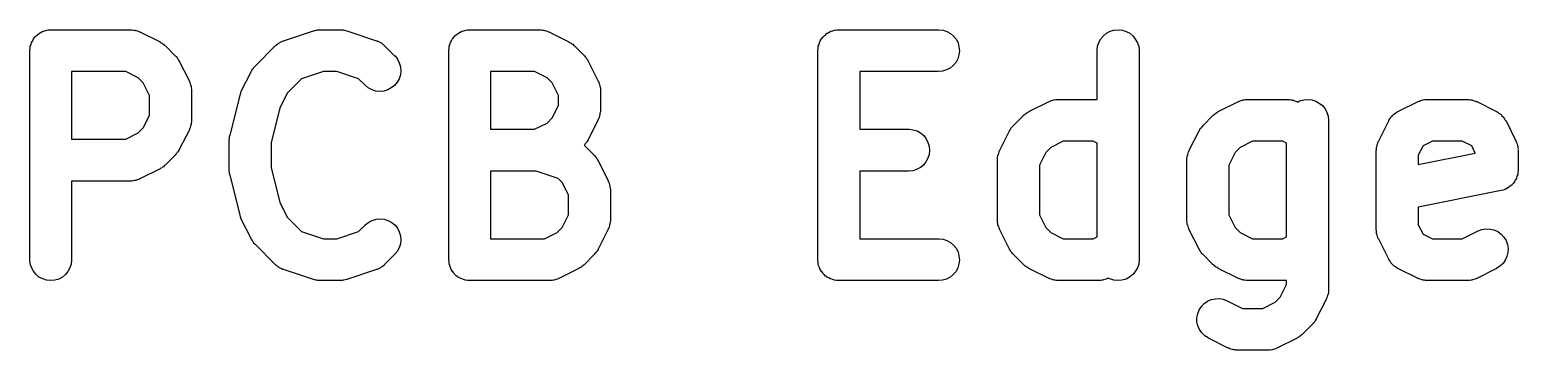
# Model space of a CAD drawing. Extents: x 21 to 376, y -201 to -51.
# Drawn here: x 117.498 to 121.051, y -52.033 to -51.266 of the extents above; entities that cross this region are included whole.
import ezdxf

# ---------------------------------------------------------------- set-up
doc = ezdxf.new("R2010")
doc.units = 0
doc.layers.add('BLACK', color=7, linetype='CONTINUOUS')

msp = doc.modelspace()

# ---------------------------------------------------------------- linework, layer by layer
at = {"layer": 'BLACK', "linetype": 'CONTINUOUS'}
for p, q in [((117.525, -51.2719), (117.529, -51.2697)), ((117.529, -51.2696), (117.534, -51.2683)), ((117.529, -51.2697), (117.529, -51.2696)), ((117.529, -51.2697), (117.529, -51.2697)), ((117.534, -51.2683), (117.539, -51.2669)), ((117.539, -51.2668), (117.543, -51.2664)), ((117.539, -51.2669), (117.539, -51.2668)), ((117.539, -51.2669), (117.539, -51.2669)), ((117.543, -51.2664), (117.548, -51.2659)), ((117.548, -51.2659), (117.739, -51.2659)), ((117.739, -51.2659), (117.741, -51.2661)), ((117.739, -51.2659), (117.739, -51.2659)), ((117.741, -51.2661), (117.742, -51.2661)), ((117.742, -51.2661), (117.746, -51.2667)), ((117.746, -51.2667), (117.749, -51.267)), ((117.749, -51.267), (117.75, -51.2675)), ((117.75, -51.2675), (117.752, -51.2677)), ((117.752, -51.2677), (117.755, -51.2689)), ((117.755, -51.2689), (117.758, -51.27)), ((118.104, -51.2923), (118.175, -51.2685)), ((118.175, -51.2685), (118.176, -51.2683)), ((118.176, -51.2683), (118.179, -51.2677)), ((118.179, -51.2677), (118.181, -51.2669)), ((118.181, -51.2669), (118.183, -51.2667)), ((118.183, -51.2667), (118.185, -51.2663)), ((118.185, -51.2663), (118.188, -51.2662)), ((118.188, -51.2662), (118.191, -51.2659)), ((118.191, -51.2659), (118.239, -51.2659)), ((118.239, -51.2659), (118.242, -51.2663)), ((118.239, -51.2659), (118.239, -51.2659)), ((118.242, -51.2663), (118.245, -51.2663)), ((118.245, -51.2663), (118.247, -51.2668)), ((118.247, -51.2668), (118.249, -51.267)), ((118.249, -51.267), (118.252, -51.2679)), ((118.252, -51.2679), (118.255, -51.2685)), ((118.255, -51.2685), (118.326, -51.2923)), ((118.525, -51.2719), (118.529, -51.2697)), ((118.529, -51.2696), (118.534, -51.2683)), ((118.529, -51.2697), (118.529, -51.2696)), ((118.529, -51.2697), (118.529, -51.2697)), ((118.534, -51.2683), (118.539, -51.2669)), ((118.539, -51.2668), (118.543, -51.2664)), ((118.539, -51.2669), (118.539, -51.2668)), ((118.539, -51.2669), (118.539, -51.2669)), ((118.543, -51.2664), (118.548, -51.2659)), ((118.548, -51.2659), (118.715, -51.2659)), ((118.715, -51.2659), (118.716, -51.2659)), ((118.716, -51.2659), (118.717, -51.2661)), ((118.717, -51.2661), (118.719, -51.2661)), ((118.719, -51.2661), (118.722, -51.2667)), ((118.722, -51.2667), (118.725, -51.267)), ((118.725, -51.267), (118.727, -51.2675)), ((118.727, -51.2675), (118.728, -51.2677)), ((118.728, -51.2677), (118.731, -51.2689)), ((118.731, -51.2689), (118.735, -51.27)), ((119.406, -51.2719), (119.41, -51.2697)), ((119.41, -51.2696), (119.415, -51.2683)), ((119.41, -51.2697), (119.41, -51.2696)), ((119.41, -51.2697), (119.41, -51.2697)), ((119.415, -51.2683), (119.419, -51.2669)), ((119.419, -51.2669), (119.42, -51.2669)), ((119.42, -51.2668), (119.424, -51.2664)), ((119.42, -51.2669), (119.42, -51.2668)), ((119.424, -51.2664), (119.429, -51.2659)), ((119.429, -51.2659), (119.667, -51.2659)), ((119.667, -51.2659), (119.668, -51.2659)), ((119.668, -51.2659), (119.678, -51.267)), ((119.678, -51.267), (119.687, -51.27)), ((120.068, -51.2741), (120.077, -51.2696)), ((120.077, -51.2696), (120.086, -51.2668)), ((120.086, -51.2668), (120.096, -51.2659)), ((120.096, -51.2659), (120.106, -51.267)), ((120.106, -51.267), (120.115, -51.2698)), ((117.499, -51.3055), (117.501, -51.3011)), ((117.501, -51.3011), (117.502, -51.2966)), ((117.502, -51.2962), (117.505, -51.2921)), ((117.502, -51.2964), (117.502, -51.2962)), ((117.502, -51.2966), (117.502, -51.2964)), ((117.505, -51.2921), (117.507, -51.288)), ((117.507, -51.2877), (117.51, -51.2841)), ((117.507, -51.2878), (117.507, -51.2877)), ((117.507, -51.288), (117.507, -51.2878)), ((117.51, -51.2841), (117.513, -51.2805)), ((117.513, -51.2802), (117.517, -51.2773)), ((117.513, -51.2803), (117.513, -51.2802)), ((117.513, -51.2805), (117.513, -51.2803)), ((117.517, -51.2773), (117.521, -51.2743)), ((117.521, -51.2741), (117.525, -51.2719)), ((117.521, -51.2742), (117.521, -51.2741)), ((117.521, -51.2743), (117.521, -51.2742)), ((117.758, -51.27), (117.76, -51.2707)), ((117.76, -51.2707), (117.761, -51.2712)), ((117.761, -51.2712), (117.809, -51.295)), ((117.809, -51.295), (117.809, -51.2953)), ((117.809, -51.2953), (117.812, -51.2969)), ((117.812, -51.2969), (117.814, -51.2982)), ((117.814, -51.2982), (117.816, -51.2995)), ((117.816, -51.2995), (117.817, -51.3007)), ((117.817, -51.3007), (117.819, -51.3026)), ((117.819, -51.3026), (117.822, -51.3044)), ((117.822, -51.3044), (117.845, -51.3282)), ((118.037, -51.352), (118.084, -51.3044)), ((118.084, -51.3044), (118.085, -51.3039)), ((118.085, -51.3039), (118.086, -51.303)), ((118.086, -51.303), (118.087, -51.3019)), ((118.087, -51.3019), (118.09, -51.2999)), ((118.09, -51.2999), (118.092, -51.2978)), ((118.092, -51.2978), (118.094, -51.2971)), ((118.094, -51.2971), (118.095, -51.2963)), ((118.095, -51.2963), (118.098, -51.2949)), ((118.098, -51.2949), (118.101, -51.2933)), ((118.101, -51.2933), (118.102, -51.2929)), ((118.102, -51.2929), (118.104, -51.2923)), ((118.326, -51.2923), (118.327, -51.2925)), ((118.327, -51.2925), (118.328, -51.2932)), ((118.328, -51.2932), (118.329, -51.2936)), ((118.329, -51.2936), (118.332, -51.2952)), ((118.332, -51.2952), (118.335, -51.2966)), ((118.335, -51.2966), (118.337, -51.2975)), ((118.337, -51.2975), (118.338, -51.2982)), ((118.338, -51.2982), (118.341, -51.3004)), ((118.341, -51.3004), (118.343, -51.3024)), ((118.343, -51.3024), (118.344, -51.3035)), ((118.344, -51.3035), (118.345, -51.3044)), ((118.345, -51.3044), (118.369, -51.3282)), ((118.499, -51.3055), (118.501, -51.3011)), ((118.501, -51.3011), (118.502, -51.2966)), ((118.502, -51.2962), (118.505, -51.2921)), ((118.502, -51.2964), (118.502, -51.2962)), ((118.502, -51.2966), (118.502, -51.2964)), ((118.505, -51.2921), (118.507, -51.288)), ((118.507, -51.2877), (118.51, -51.2841)), ((118.507, -51.2878), (118.507, -51.2877)), ((118.507, -51.288), (118.507, -51.2878)), ((118.51, -51.2841), (118.513, -51.2805)), ((118.513, -51.2802), (118.517, -51.2773)), ((118.513, -51.2803), (118.513, -51.2802)), ((118.513, -51.2805), (118.513, -51.2803)), ((118.517, -51.2773), (118.521, -51.2743)), ((118.521, -51.2741), (118.525, -51.2719)), ((118.521, -51.2742), (118.521, -51.2741)), ((118.521, -51.2743), (118.521, -51.2742)), ((118.735, -51.27), (118.736, -51.2707)), ((118.736, -51.2707), (118.737, -51.2712)), ((118.737, -51.2712), (118.785, -51.295)), ((118.785, -51.295), (118.785, -51.2953)), ((118.785, -51.2953), (118.788, -51.2969)), ((118.788, -51.2969), (118.79, -51.2982)), ((118.79, -51.2982), (118.792, -51.2995)), ((118.792, -51.2995), (118.794, -51.3007)), ((118.794, -51.3007), (118.796, -51.3026)), ((118.796, -51.3026), (118.798, -51.3044)), ((118.798, -51.3044), (118.822, -51.3282)), ((119.38, -51.3055), (119.382, -51.3011)), ((119.382, -51.3011), (119.383, -51.2966)), ((119.383, -51.2962), (119.385, -51.2921)), ((119.383, -51.2964), (119.383, -51.2962)), ((119.383, -51.2966), (119.383, -51.2964)), ((119.385, -51.2921), (119.388, -51.288)), ((119.388, -51.2877), (119.391, -51.2841)), ((119.388, -51.2878), (119.388, -51.2877)), ((119.388, -51.288), (119.388, -51.2878)), ((119.391, -51.2841), (119.394, -51.2805)), ((119.394, -51.2802), (119.398, -51.2773)), ((119.394, -51.2803), (119.394, -51.2802)), ((119.394, -51.2805), (119.394, -51.2803)), ((119.398, -51.2773), (119.401, -51.2743)), ((119.401, -51.2743), (119.402, -51.2742)), ((119.402, -51.2741), (119.406, -51.2719)), ((119.402, -51.2742), (119.402, -51.2741)), ((119.687, -51.27), (119.696, -51.2747)), ((119.696, -51.2747), (119.703, -51.281)), ((119.703, -51.281), (119.709, -51.2886)), ((119.709, -51.2886), (119.714, -51.2972)), ((119.714, -51.2972), (119.716, -51.3066)), ((120.047, -51.3055), (120.05, -51.2962)), ((120.05, -51.2962), (120.055, -51.2877)), ((120.055, -51.2877), (120.061, -51.2802)), ((120.061, -51.2802), (120.068, -51.2741)), ((120.115, -51.2698), (120.124, -51.2745)), ((120.124, -51.2745), (120.131, -51.2807)), ((120.131, -51.2807), (120.137, -51.2883)), ((120.137, -51.2883), (120.142, -51.2969)), ((120.142, -51.2969), (120.145, -51.3062)), ((117.498, -51.3152), (117.499, -51.3106)), ((117.498, -51.3156), (117.498, -51.3152)), ((117.498, -51.3159), (117.498, -51.3156)), ((117.498, -51.3156), (117.498, -51.3156)), ((117.498, -51.3156), (117.498, -51.3156)), ((117.498, -51.8159), (117.498, -51.3159)), ((117.499, -51.3057), (117.499, -51.3055)), ((117.499, -51.3059), (117.499, -51.3057)), ((117.499, -51.3106), (117.499, -51.3059)), ((117.845, -51.3282), (117.846, -51.3287)), ((117.846, -51.3287), (117.848, -51.3309)), ((117.848, -51.3309), (117.85, -51.3329)), ((117.85, -51.3329), (117.851, -51.3347)), ((117.851, -51.3347), (117.852, -51.3363)), ((117.852, -51.3363), (117.853, -51.3388)), ((117.853, -51.3388), (117.855, -51.3412)), ((118.369, -51.3282), (118.37, -51.3287)), ((118.37, -51.3287), (118.376, -51.3363)), ((118.376, -51.3363), (118.38, -51.345)), ((118.498, -51.3152), (118.499, -51.3106)), ((118.498, -51.3156), (118.498, -51.3152)), ((118.498, -51.3159), (118.498, -51.3156)), ((118.498, -51.3156), (118.498, -51.3156)), ((118.498, -51.3156), (118.498, -51.3156)), ((118.498, -51.8159), (118.498, -51.3159)), ((118.499, -51.3057), (118.499, -51.3055)), ((118.499, -51.3059), (118.499, -51.3057)), ((118.499, -51.3106), (118.499, -51.3059)), ((118.822, -51.3282), (118.822, -51.3287)), ((118.822, -51.3287), (118.824, -51.3309)), ((118.824, -51.3309), (118.826, -51.3329)), ((118.826, -51.3329), (118.827, -51.3347)), ((118.827, -51.3347), (118.828, -51.3363)), ((118.828, -51.3363), (118.83, -51.3388)), ((118.83, -51.3388), (118.831, -51.3412)), ((119.379, -51.3152), (119.38, -51.3106)), ((119.379, -51.3156), (119.379, -51.3152)), ((119.379, -51.3159), (119.379, -51.3156)), ((119.379, -51.3156), (119.379, -51.3156)), ((119.379, -51.3156), (119.379, -51.3156)), ((119.379, -51.8159), (119.379, -51.3159)), ((119.38, -51.3057), (119.38, -51.3055)), ((119.38, -51.3059), (119.38, -51.3057)), ((119.38, -51.3106), (119.38, -51.3059)), ((119.713, -51.3353), (119.709, -51.3439)), ((119.716, -51.326), (119.713, -51.3353)), ((119.716, -51.3066), (119.717, -51.3163)), ((119.717, -51.3163), (119.716, -51.326)), ((120.046, -51.3152), (120.047, -51.3055)), ((120.046, -51.3159), (120.046, -51.3152)), ((120.046, -51.4326), (120.046, -51.3159)), ((120.145, -51.3062), (120.146, -51.3159)), ((120.146, -51.3159), (120.146, -51.8159)), ((117.598, -51.3659), (117.598, -51.5278)), ((117.727, -51.3659), (117.598, -51.3659)), ((117.757, -51.3808), (117.727, -51.3659)), ((117.855, -51.3412), (117.879, -51.3888)), ((118.003, -51.4126), (118.027, -51.365)), ((118.027, -51.365), (118.028, -51.3644)), ((118.028, -51.3644), (118.029, -51.362)), ((118.029, -51.362), (118.03, -51.3596)), ((118.03, -51.3596), (118.032, -51.3579)), ((118.032, -51.3579), (118.033, -51.3562)), ((118.033, -51.3562), (118.035, -51.3542)), ((118.035, -51.3542), (118.037, -51.352)), ((118.199, -51.3659), (118.147, -51.3835)), ((118.231, -51.3659), (118.199, -51.3659)), ((118.283, -51.3835), (118.231, -51.3659)), ((118.38, -51.345), (118.383, -51.3544)), ((118.383, -51.3738), (118.38, -51.3831)), ((118.383, -51.3544), (118.384, -51.3641)), ((118.384, -51.3641), (118.383, -51.3738)), ((118.598, -51.3659), (118.598, -51.504)), ((118.703, -51.3659), (118.598, -51.3659)), ((118.733, -51.3808), (118.703, -51.3659)), ((118.831, -51.3412), (118.855, -51.3888)), ((119.667, -51.3659), (119.479, -51.3659)), ((119.479, -51.3659), (119.479, -51.504)), ((119.677, -51.365), (119.667, -51.3659)), ((119.686, -51.3622), (119.677, -51.365)), ((119.695, -51.3576), (119.686, -51.3622)), ((119.702, -51.3514), (119.695, -51.3576)), ((119.709, -51.3439), (119.702, -51.3514)), ((117.769, -51.3932), (117.757, -51.3808)), ((117.784, -51.423), (117.769, -51.3932)), ((117.879, -51.3888), (117.879, -51.3894)), ((117.879, -51.3894), (117.879, -51.3908)), ((117.879, -51.3908), (117.88, -51.3921)), ((117.88, -51.3921), (117.881, -51.3954)), ((117.881, -51.3954), (117.882, -51.3986)), ((117.882, -51.3986), (117.883, -51.4001)), ((117.883, -51.4001), (117.883, -51.4015)), ((117.883, -51.4015), (117.883, -51.4049)), ((117.883, -51.4049), (117.884, -51.4082)), ((117.884, -51.4082), (117.884, -51.4097)), ((117.884, -51.4097), (117.884, -51.4112)), ((117.884, -51.4112), (117.884, -51.4826)), ((118.147, -51.3835), (118.113, -51.417)), ((118.299, -51.3989), (118.283, -51.3835)), ((118.306, -51.4051), (118.299, -51.3989)), ((118.315, -51.4097), (118.306, -51.4051)), ((118.324, -51.4126), (118.315, -51.4097)), ((118.353, -51.4099), (118.343, -51.4126)), ((118.361, -51.4053), (118.353, -51.4099)), ((118.369, -51.3992), (118.361, -51.4053)), ((118.375, -51.3917), (118.369, -51.3992)), ((118.38, -51.3831), (118.375, -51.3917)), ((118.745, -51.3932), (118.733, -51.3808)), ((118.76, -51.423), (118.745, -51.3932)), ((118.855, -51.3888), (118.855, -51.3894)), ((118.855, -51.3894), (118.856, -51.3908)), ((118.856, -51.3908), (118.856, -51.3921)), ((118.856, -51.3921), (118.857, -51.3954)), ((118.857, -51.3954), (118.859, -51.3986)), ((118.859, -51.3986), (118.859, -51.4001)), ((118.859, -51.4001), (118.859, -51.4015)), ((118.859, -51.4015), (118.86, -51.4049)), ((118.86, -51.4049), (118.86, -51.4082)), ((118.86, -51.4082), (118.86, -51.4097)), ((118.86, -51.4097), (118.86, -51.4112)), ((118.86, -51.4112), (118.86, -51.4588)), ((117.784, -51.4708), (117.784, -51.423)), ((117.976, -51.5181), (118, -51.4229)), ((118, -51.4217), (118.002, -51.4173)), ((118, -51.422), (118, -51.4217)), ((118, -51.4222), (118, -51.422)), ((118, -51.4229), (118, -51.4222)), ((118.002, -51.4173), (118.003, -51.413)), ((118.003, -51.4128), (118.003, -51.4126)), ((118.003, -51.413), (118.003, -51.4128)), ((118.113, -51.417), (118.095, -51.4524)), ((118.334, -51.4136), (118.324, -51.4126)), ((118.343, -51.4126), (118.334, -51.4136)), ((118.745, -51.4768), (118.76, -51.447)), ((118.76, -51.447), (118.76, -51.423)), ((119.883, -51.4617), (119.931, -51.4379)), ((119.931, -51.4376), (119.933, -51.4371)), ((119.931, -51.4379), (119.931, -51.4376)), ((119.933, -51.4371), (119.934, -51.4364)), ((119.934, -51.4364), (119.937, -51.4354)), ((119.937, -51.4354), (119.94, -51.4342)), ((119.94, -51.4342), (119.942, -51.434)), ((119.942, -51.434), (119.943, -51.4336)), ((119.943, -51.4336), (119.947, -51.4332)), ((119.947, -51.4332), (119.95, -51.4327)), ((119.95, -51.4327), (119.952, -51.4327)), ((119.952, -51.4327), (119.953, -51.4326)), ((119.953, -51.4326), (120.046, -51.4326)), ((120.335, -51.4617), (120.383, -51.4379)), ((120.383, -51.4379), (120.384, -51.4376)), ((120.384, -51.4376), (120.385, -51.4371)), ((120.385, -51.4371), (120.386, -51.4364)), ((120.386, -51.4364), (120.39, -51.4354)), ((120.39, -51.4354), (120.393, -51.4342)), ((120.393, -51.4342), (120.394, -51.434)), ((120.394, -51.434), (120.396, -51.4336)), ((120.396, -51.4336), (120.399, -51.4332)), ((120.399, -51.4332), (120.402, -51.4327)), ((120.402, -51.4327), (120.404, -51.4327)), ((120.404, -51.4327), (120.405, -51.4326)), ((120.405, -51.4326), (120.501, -51.4326)), ((120.501, -51.4326), (120.503, -51.4328)), ((120.501, -51.4326), (120.501, -51.4326)), ((120.503, -51.4328), (120.504, -51.4327)), ((120.504, -51.4327), (120.508, -51.4333)), ((120.508, -51.4333), (120.511, -51.4337)), ((120.511, -51.4337), (120.512, -51.4341)), ((120.512, -51.4341), (120.514, -51.4344)), ((120.514, -51.4344), (120.517, -51.4356)), ((120.517, -51.4356), (120.52, -51.4367)), ((120.52, -51.4367), (120.522, -51.4374)), ((120.522, -51.4374), (120.523, -51.4379)), ((120.523, -51.4379), (120.525, -51.4388)), ((120.525, -51.4388), (120.529, -51.4362)), ((120.529, -51.4362), (120.539, -51.4335)), ((120.539, -51.4335), (120.549, -51.4326)), ((120.549, -51.4326), (120.558, -51.4336)), ((120.558, -51.4336), (120.568, -51.4365)), ((120.568, -51.4365), (120.576, -51.4412)), ((120.576, -51.4412), (120.584, -51.4474)), ((120.584, -51.4474), (120.59, -51.4549)), ((120.764, -51.4617), (120.812, -51.4379)), ((120.812, -51.4376), (120.814, -51.4371)), ((120.812, -51.4379), (120.812, -51.4376)), ((120.814, -51.4371), (120.815, -51.4364)), ((120.815, -51.4364), (120.818, -51.4354)), ((120.818, -51.4354), (120.821, -51.4342)), ((120.821, -51.4342), (120.823, -51.434)), ((120.823, -51.434), (120.824, -51.4336)), ((120.824, -51.4336), (120.828, -51.4332)), ((120.828, -51.4332), (120.831, -51.4327)), ((120.831, -51.4327), (120.832, -51.4327)), ((120.832, -51.4327), (120.834, -51.4326)), ((120.834, -51.4326), (120.929, -51.4326)), ((120.929, -51.4326), (120.93, -51.4326)), ((120.93, -51.4326), (120.931, -51.4328)), ((120.931, -51.4328), (120.933, -51.4327)), ((120.933, -51.4327), (120.936, -51.4333)), ((120.936, -51.4333), (120.94, -51.4337)), ((120.94, -51.4337), (120.941, -51.4341)), ((120.941, -51.4341), (120.942, -51.4344)), ((120.942, -51.4344), (120.946, -51.4356)), ((120.946, -51.4356), (120.949, -51.4367)), ((120.949, -51.4367), (120.95, -51.4374)), ((120.95, -51.4374), (120.952, -51.4379)), ((120.952, -51.4379), (120.999, -51.4617)), ((117.769, -51.5006), (117.784, -51.4708)), ((117.884, -51.4826), (117.884, -51.4833)), ((118.095, -51.4524), (118.074, -51.5364)), ((118.733, -51.4891), (118.745, -51.4768)), ((118.855, -51.4812), (118.831, -51.5288)), ((118.856, -51.4785), (118.855, -51.4798)), ((118.855, -51.4798), (118.855, -51.4812)), ((118.857, -51.4752), (118.856, -51.4785)), ((118.858, -51.472), (118.857, -51.4752)), ((118.859, -51.4706), (118.858, -51.472)), ((118.86, -51.4624), (118.859, -51.4658)), ((118.859, -51.4658), (118.859, -51.4692)), ((118.859, -51.4692), (118.859, -51.4706)), ((118.86, -51.4588), (118.86, -51.4595)), ((118.86, -51.4595), (118.86, -51.461)), ((118.86, -51.461), (118.86, -51.4624)), ((119.846, -51.4949), (119.87, -51.4711)), ((119.87, -51.4706), (119.873, -51.4688)), ((119.87, -51.4711), (119.87, -51.4706)), ((119.873, -51.4688), (119.875, -51.4669)), ((119.875, -51.4669), (119.877, -51.4658)), ((119.877, -51.4658), (119.878, -51.4645)), ((119.878, -51.4645), (119.881, -51.4632)), ((119.881, -51.4632), (119.883, -51.4617)), ((120.299, -51.4949), (120.322, -51.4711)), ((120.322, -51.4711), (120.323, -51.4706)), ((120.323, -51.4706), (120.325, -51.4688)), ((120.325, -51.4688), (120.327, -51.4669)), ((120.327, -51.4669), (120.329, -51.4658)), ((120.329, -51.4658), (120.331, -51.4645)), ((120.331, -51.4645), (120.333, -51.4632)), ((120.333, -51.4632), (120.335, -51.4617)), ((120.59, -51.4549), (120.594, -51.4636)), ((120.594, -51.4636), (120.597, -51.4729)), ((120.597, -51.4729), (120.598, -51.4826)), ((120.598, -51.4826), (120.598, -51.8874)), ((120.742, -51.4825), (120.743, -51.4815)), ((120.742, -51.4834), (120.742, -51.4825)), ((120.743, -51.4815), (120.745, -51.4784)), ((120.745, -51.4784), (120.747, -51.4752)), ((120.747, -51.4752), (120.748, -51.4745)), ((120.748, -51.4745), (120.749, -51.4736)), ((120.749, -51.4736), (120.751, -51.471)), ((120.751, -51.471), (120.754, -51.4682)), ((120.754, -51.4682), (120.755, -51.4676)), ((120.755, -51.4676), (120.756, -51.4669)), ((120.756, -51.4669), (120.759, -51.4649)), ((120.759, -51.4649), (120.762, -51.4627)), ((120.762, -51.4627), (120.763, -51.4623)), ((120.763, -51.4623), (120.764, -51.4617)), ((120.999, -51.4617), (121, -51.462)), ((121, -51.462), (121.001, -51.4626)), ((121.001, -51.4626), (121.002, -51.463)), ((121.002, -51.463), (121.005, -51.4653)), ((121.005, -51.4653), (121.008, -51.4673)), ((121.008, -51.4673), (121.009, -51.4681)), ((121.009, -51.4681), (121.01, -51.4687)), ((121.01, -51.4687), (121.012, -51.4715)), ((121.012, -51.4715), (121.015, -51.4741)), ((121.015, -51.4741), (121.016, -51.475)), ((121.016, -51.475), (121.016, -51.4758)), ((121.016, -51.4758), (121.018, -51.479)), ((121.018, -51.479), (121.02, -51.4821)), ((121.02, -51.4821), (121.021, -51.4831)), ((117.727, -51.5278), (117.757, -51.5129)), ((117.757, -51.5129), (117.769, -51.5006)), ((117.879, -51.505), (117.855, -51.5526)), ((117.88, -51.5023), (117.879, -51.5036)), ((117.879, -51.5036), (117.879, -51.505)), ((117.881, -51.499), (117.88, -51.5023)), ((117.882, -51.4959), (117.881, -51.499)), ((117.883, -51.493), (117.882, -51.4944)), ((117.882, -51.4944), (117.882, -51.4959)), ((117.884, -51.4862), (117.883, -51.4896)), ((117.883, -51.4896), (117.883, -51.493)), ((117.884, -51.4833), (117.884, -51.4848)), ((117.884, -51.4848), (117.884, -51.4862)), ((117.976, -51.519), (117.976, -51.5181)), ((118.598, -51.504), (118.703, -51.504)), ((118.703, -51.504), (118.733, -51.4891)), ((119.479, -51.504), (119.596, -51.504)), ((119.596, -51.504), (119.597, -51.504)), ((119.597, -51.504), (119.606, -51.5051)), ((119.606, -51.5051), (119.616, -51.5081)), ((119.616, -51.5081), (119.624, -51.5128)), ((119.624, -51.5128), (119.632, -51.5191)), ((119.813, -51.5555), (119.837, -51.5079)), ((119.837, -51.5072), (119.839, -51.5049)), ((119.837, -51.5079), (119.837, -51.5072)), ((119.839, -51.5049), (119.84, -51.5024)), ((119.84, -51.5024), (119.841, -51.5008)), ((119.841, -51.5008), (119.842, -51.4991)), ((119.842, -51.4991), (119.844, -51.497)), ((119.844, -51.497), (119.846, -51.4949)), ((120.265, -51.5555), (120.289, -51.5079)), ((120.289, -51.5079), (120.29, -51.5072)), ((120.29, -51.5072), (120.291, -51.5049)), ((120.291, -51.5049), (120.292, -51.5024)), ((120.292, -51.5024), (120.294, -51.5008)), ((120.294, -51.5008), (120.295, -51.4991)), ((120.295, -51.4991), (120.297, -51.497)), ((120.297, -51.497), (120.299, -51.4949)), ((120.718, -51.5317), (120.742, -51.4841)), ((120.742, -51.4841), (120.742, -51.4834)), ((121.021, -51.4831), (121.022, -51.4841)), ((121.022, -51.4841), (121.045, -51.5317)), ((117.598, -51.5278), (117.727, -51.5278)), ((117.855, -51.5532), (117.853, -51.5556)), ((117.855, -51.5526), (117.855, -51.5532)), ((117.974, -51.5278), (117.975, -51.5238)), ((117.975, -51.5286), (117.974, -51.5278)), ((117.974, -51.5295), (117.975, -51.5286)), ((117.974, -51.5302), (117.974, -51.5295)), ((117.974, -51.6017), (117.974, -51.5302)), ((117.975, -51.5198), (117.976, -51.519)), ((117.975, -51.5238), (117.975, -51.5198)), ((118.074, -51.5364), (118.074, -51.5955)), ((118.822, -51.5418), (118.821, -51.5422)), ((118.821, -51.5422), (118.822, -51.5425)), ((118.823, -51.5396), (118.822, -51.5418)), ((118.822, -51.5425), (118.845, -51.5663)), ((118.825, -51.5376), (118.823, -51.5396)), ((118.827, -51.5358), (118.825, -51.5376)), ((118.828, -51.5342), (118.827, -51.5358)), ((118.829, -51.5318), (118.828, -51.5342)), ((118.831, -51.5294), (118.829, -51.5318)), ((118.831, -51.5288), (118.831, -51.5294)), ((119.632, -51.5191), (119.638, -51.5267)), ((119.638, -51.5267), (119.642, -51.5353)), ((119.642, -51.5353), (119.645, -51.5447)), ((119.645, -51.5447), (119.646, -51.5544)), ((119.935, -51.5475), (119.923, -51.5598)), ((119.965, -51.5326), (119.935, -51.5475)), ((120.036, -51.5326), (119.965, -51.5326)), ((120.046, -51.5373), (120.036, -51.5326)), ((120.046, -51.7612), (120.046, -51.5373)), ((120.387, -51.5475), (120.375, -51.5598)), ((120.417, -51.5326), (120.387, -51.5475)), ((120.489, -51.5326), (120.417, -51.5326)), ((120.498, -51.5373), (120.489, -51.5326)), ((120.498, -51.7612), (120.498, -51.5373)), ((120.712, -51.554), (120.713, -51.5533)), ((120.712, -51.7445), (120.712, -51.554)), ((120.713, -51.547), (120.714, -51.5436)), ((120.713, -51.5504), (120.713, -51.547)), ((120.713, -51.5519), (120.713, -51.5504)), ((120.713, -51.5533), (120.713, -51.5519)), ((120.714, -51.5408), (120.716, -51.5376)), ((120.714, -51.5422), (120.714, -51.5408)), ((120.714, -51.5436), (120.714, -51.5422)), ((120.716, -51.5376), (120.717, -51.5343)), ((120.717, -51.533), (120.718, -51.5317)), ((120.717, -51.5343), (120.717, -51.533)), ((120.824, -51.5437), (120.812, -51.5658)), ((120.846, -51.5326), (120.824, -51.5437)), ((120.917, -51.5326), (120.846, -51.5326)), ((120.94, -51.5437), (120.917, -51.5326)), ((120.948, -51.5611), (120.94, -51.5437)), ((121.045, -51.5317), (121.046, -51.5323)), ((121.046, -51.5323), (121.046, -51.5337)), ((121.046, -51.5337), (121.047, -51.535)), ((121.047, -51.535), (121.048, -51.5383)), ((121.048, -51.5383), (121.049, -51.5415)), ((121.049, -51.5415), (121.049, -51.5429)), ((121.049, -51.5429), (121.05, -51.5443)), ((121.05, -51.5443), (121.05, -51.5477)), ((121.05, -51.5477), (121.051, -51.5511)), ((121.051, -51.5511), (121.05, -51.5526)), ((121.05, -51.5526), (121.051, -51.554)), ((121.051, -51.554), (121.051, -51.6017)), ((117.822, -51.5894), (117.821, -51.5899)), ((117.845, -51.5656), (117.822, -51.5894)), ((117.847, -51.5634), (117.845, -51.5656)), ((117.849, -51.5614), (117.847, -51.5634)), ((117.85, -51.5597), (117.849, -51.5614)), ((117.852, -51.558), (117.85, -51.5597)), ((117.853, -51.5556), (117.852, -51.558)), ((118.845, -51.5663), (118.846, -51.5668)), ((118.846, -51.5668), (118.848, -51.569)), ((118.848, -51.569), (118.85, -51.571)), ((118.85, -51.571), (118.851, -51.5728)), ((118.851, -51.5728), (118.852, -51.5744)), ((118.852, -51.5744), (118.853, -51.5769)), ((118.853, -51.5769), (118.855, -51.5793)), ((118.855, -51.5793), (118.879, -51.6269)), ((119.631, -51.5895), (119.624, -51.5957)), ((119.637, -51.582), (119.631, -51.5895)), ((119.642, -51.5734), (119.637, -51.582)), ((119.645, -51.5641), (119.642, -51.5734)), ((119.646, -51.5544), (119.645, -51.5641)), ((119.808, -51.5708), (119.809, -51.5674)), ((119.808, -51.5742), (119.808, -51.5708)), ((119.808, -51.5757), (119.808, -51.5742)), ((119.808, -51.5771), (119.808, -51.5757)), ((119.808, -51.5778), (119.808, -51.5771)), ((119.808, -51.7207), (119.808, -51.5778)), ((119.809, -51.566), (119.81, -51.5646)), ((119.809, -51.5674), (119.809, -51.566)), ((119.81, -51.5646), (119.811, -51.5614)), ((119.811, -51.5614), (119.812, -51.5581)), ((119.812, -51.5569), (119.813, -51.5555)), ((119.812, -51.5581), (119.812, -51.5569)), ((119.923, -51.5598), (119.908, -51.5896)), ((120.26, -51.5742), (120.261, -51.5708)), ((120.26, -51.5757), (120.26, -51.5742)), ((120.26, -51.5771), (120.26, -51.5757)), ((120.26, -51.5778), (120.26, -51.5771)), ((120.26, -51.7207), (120.26, -51.5778)), ((120.261, -51.5674), (120.262, -51.566)), ((120.261, -51.5708), (120.261, -51.5674)), ((120.262, -51.5646), (120.263, -51.5614)), ((120.262, -51.566), (120.262, -51.5646)), ((120.263, -51.5614), (120.264, -51.5581)), ((120.264, -51.5581), (120.265, -51.5569)), ((120.265, -51.5569), (120.265, -51.5555)), ((120.375, -51.5598), (120.36, -51.5896)), ((120.812, -51.5883), (120.948, -51.5611)), ((120.812, -51.5658), (120.812, -51.5883)), ((117.758, -51.6241), (117.754, -51.6251)), ((117.759, -51.6234), (117.758, -51.6241)), ((117.76, -51.6229), (117.759, -51.6234)), ((117.761, -51.6226), (117.76, -51.6229)), ((117.809, -51.5988), (117.761, -51.6226)), ((117.811, -51.5973), (117.809, -51.5988)), ((117.814, -51.596), (117.811, -51.5973)), ((117.815, -51.5947), (117.814, -51.596)), ((117.817, -51.5936), (117.815, -51.5947)), ((117.819, -51.5916), (117.817, -51.5936)), ((117.821, -51.5899), (117.819, -51.5916)), ((117.974, -51.6025), (117.974, -51.6017)), ((117.974, -51.6034), (117.974, -51.6025)), ((117.975, -51.6074), (117.974, -51.6034)), ((117.975, -51.6114), (117.975, -51.6074)), ((117.976, -51.6122), (117.975, -51.6114)), ((117.976, -51.6131), (117.976, -51.6122)), ((117.976, -51.6138), (117.976, -51.6131)), ((118, -51.709), (117.976, -51.6138)), ((118.074, -51.5955), (118.095, -51.6794)), ((118.598, -51.604), (118.598, -51.7659)), ((118.707, -51.604), (118.598, -51.604)), ((118.759, -51.6215), (118.707, -51.604)), ((118.769, -51.6313), (118.759, -51.6215)), ((119.596, -51.604), (119.479, -51.604)), ((119.479, -51.604), (119.479, -51.7659)), ((119.606, -51.6031), (119.596, -51.604)), ((119.615, -51.6003), (119.606, -51.6031)), ((119.624, -51.5957), (119.615, -51.6003)), ((119.908, -51.5896), (119.908, -51.7089)), ((120.36, -51.5896), (120.36, -51.7089)), ((121.047, -51.6214), (121.044, -51.6254)), ((121.048, -51.6165), (121.047, -51.6209)), ((121.047, -51.6209), (121.047, -51.6211)), ((121.047, -51.6211), (121.047, -51.6214)), ((121.05, -51.612), (121.048, -51.6165)), ((121.051, -51.6024), (121.05, -51.607)), ((121.05, -51.607), (121.05, -51.6116)), ((121.05, -51.6116), (121.05, -51.6118)), ((121.05, -51.6118), (121.05, -51.612)), ((121.051, -51.6017), (121.051, -51.6019)), ((121.051, -51.6019), (121.051, -51.6019)), ((121.051, -51.6019), (121.051, -51.6019)), ((121.051, -51.6019), (121.051, -51.6024)), ((117.739, -51.6278), (117.598, -51.6278)), ((117.598, -51.6278), (117.598, -51.8159)), ((117.74, -51.6277), (117.739, -51.6278)), ((117.742, -51.6278), (117.74, -51.6277)), ((117.745, -51.6272), (117.742, -51.6278)), ((117.748, -51.6269), (117.745, -51.6272)), ((117.75, -51.6265), (117.748, -51.6269)), ((117.751, -51.6262), (117.75, -51.6265)), ((117.754, -51.6251), (117.751, -51.6262)), ((118.784, -51.6611), (118.769, -51.6313)), ((118.879, -51.6269), (118.879, -51.6275)), ((118.879, -51.6275), (118.879, -51.6289)), ((118.879, -51.6289), (118.88, -51.6302)), ((118.88, -51.6302), (118.881, -51.6335)), ((118.881, -51.6335), (118.882, -51.6367)), ((118.882, -51.6367), (118.883, -51.6381)), ((118.883, -51.6381), (118.883, -51.6396)), ((118.883, -51.6396), (118.883, -51.643)), ((118.883, -51.643), (118.884, -51.6463)), ((118.884, -51.6463), (118.884, -51.6478)), ((118.884, -51.6478), (118.884, -51.6493)), ((118.884, -51.6493), (118.884, -51.7207)), ((121.01, -51.6507), (120.812, -51.6903)), ((121.015, -51.6493), (121.01, -51.6507)), ((121.019, -51.648), (121.015, -51.6493)), ((121.02, -51.6479), (121.019, -51.648)), ((121.024, -51.6456), (121.02, -51.6478)), ((121.02, -51.6478), (121.02, -51.6479)), ((121.028, -51.6435), (121.024, -51.6456)), ((121.032, -51.6403), (121.028, -51.6432)), ((121.028, -51.6432), (121.028, -51.6434)), ((121.028, -51.6434), (121.028, -51.6435)), ((121.036, -51.6374), (121.032, -51.6403)), ((121.039, -51.6334), (121.036, -51.6371)), ((121.036, -51.6371), (121.036, -51.6372)), ((121.036, -51.6372), (121.036, -51.6374)), ((121.042, -51.6299), (121.039, -51.6334)), ((121.044, -51.6254), (121.042, -51.6295)), ((121.042, -51.6295), (121.042, -51.6297)), ((121.042, -51.6297), (121.042, -51.6299)), ((118.095, -51.6794), (118.113, -51.7149)), ((118.784, -51.7089), (118.784, -51.6611)), ((120.812, -51.6903), (120.812, -51.7327)), ((118, -51.7092), (118, -51.709)), ((118, -51.7095), (118, -51.7092)), ((118.001, -51.7138), (118, -51.7095)), ((118.003, -51.7182), (118.001, -51.7138)), ((118.003, -51.7184), (118.003, -51.7182)), ((118.003, -51.7186), (118.003, -51.7184)), ((118.003, -51.7193), (118.003, -51.7186)), ((118.027, -51.7669), (118.003, -51.7193)), ((118.113, -51.7149), (118.147, -51.7484)), ((118.299, -51.7325), (118.307, -51.7264)), ((118.307, -51.7264), (118.315, -51.7219)), ((118.315, -51.7219), (118.325, -51.7192)), ((118.325, -51.7192), (118.334, -51.7183)), ((118.334, -51.7183), (118.344, -51.7194)), ((118.344, -51.7194), (118.353, -51.7223)), ((118.353, -51.7223), (118.362, -51.727)), ((118.362, -51.727), (118.37, -51.7332)), ((118.769, -51.7387), (118.784, -51.7089)), ((118.883, -51.7311), (118.882, -51.7325)), ((118.884, -51.7243), (118.883, -51.7277)), ((118.883, -51.7277), (118.883, -51.7311)), ((118.884, -51.7207), (118.884, -51.7214)), ((118.884, -51.7214), (118.884, -51.7229)), ((118.884, -51.7229), (118.884, -51.7243)), ((119.808, -51.7222), (119.808, -51.7207)), ((119.808, -51.7236), (119.808, -51.7222)), ((119.808, -51.727), (119.808, -51.7236)), ((119.809, -51.7304), (119.808, -51.727)), ((119.809, -51.7318), (119.809, -51.7304)), ((119.908, -51.7089), (119.923, -51.7387)), ((120.26, -51.7222), (120.26, -51.7207)), ((120.26, -51.7236), (120.26, -51.7222)), ((120.261, -51.727), (120.26, -51.7236)), ((120.261, -51.7304), (120.261, -51.727)), ((120.261, -51.7318), (120.261, -51.7304)), ((120.36, -51.7089), (120.375, -51.7387)), ((118.029, -51.7693), (118.027, -51.7669)), ((118.147, -51.7484), (118.199, -51.7659)), ((118.199, -51.7659), (118.231, -51.7659)), ((118.231, -51.7659), (118.283, -51.7484)), ((118.283, -51.7484), (118.299, -51.733)), ((118.299, -51.733), (118.299, -51.7325)), ((118.37, -51.7332), (118.376, -51.7408)), ((118.376, -51.7408), (118.38, -51.7494)), ((118.38, -51.7494), (118.383, -51.7588)), ((118.383, -51.7588), (118.384, -51.7685)), ((118.598, -51.7659), (118.727, -51.7659)), ((118.727, -51.7659), (118.757, -51.751)), ((118.757, -51.751), (118.769, -51.7387)), ((118.879, -51.7431), (118.855, -51.7907)), ((118.88, -51.7404), (118.879, -51.7417)), ((118.879, -51.7417), (118.879, -51.7431)), ((118.881, -51.7371), (118.88, -51.7404)), ((118.882, -51.734), (118.881, -51.7371)), ((118.882, -51.7325), (118.882, -51.734)), ((119.479, -51.7659), (119.667, -51.7659)), ((119.667, -51.7659), (119.668, -51.7659)), ((119.668, -51.7659), (119.678, -51.767)), ((119.678, -51.767), (119.687, -51.77)), ((119.809, -51.7333), (119.809, -51.7318)), ((119.811, -51.7365), (119.809, -51.7333)), ((119.812, -51.7398), (119.811, -51.7365)), ((119.812, -51.7411), (119.812, -51.7398)), ((119.813, -51.7424), (119.812, -51.7411)), ((119.813, -51.7431), (119.813, -51.7424)), ((119.837, -51.7907), (119.813, -51.7431)), ((119.923, -51.7387), (119.935, -51.751)), ((119.935, -51.751), (119.965, -51.7659)), ((119.965, -51.7659), (120.036, -51.7659)), ((120.036, -51.7659), (120.046, -51.7612)), ((120.262, -51.7333), (120.261, -51.7318)), ((120.263, -51.7365), (120.262, -51.7333)), ((120.264, -51.7398), (120.263, -51.7365)), ((120.265, -51.7411), (120.264, -51.7398)), ((120.265, -51.7424), (120.265, -51.7411)), ((120.265, -51.7431), (120.265, -51.7424)), ((120.289, -51.7907), (120.265, -51.7431)), ((120.375, -51.7387), (120.387, -51.751)), ((120.387, -51.751), (120.417, -51.7659)), ((120.417, -51.7659), (120.489, -51.7659)), ((120.489, -51.7659), (120.498, -51.7612)), ((120.713, -51.746), (120.712, -51.7445)), ((120.713, -51.7474), (120.713, -51.746)), ((120.713, -51.7508), (120.713, -51.7474)), ((120.713, -51.7542), (120.713, -51.7508)), ((120.714, -51.7556), (120.713, -51.7542)), ((120.714, -51.7571), (120.714, -51.7556)), ((120.715, -51.7603), (120.714, -51.7571)), ((120.716, -51.7636), (120.715, -51.7603)), ((120.717, -51.7649), (120.716, -51.7636)), ((120.717, -51.7662), (120.717, -51.7649)), ((120.718, -51.7669), (120.717, -51.7662)), ((120.742, -51.8145), (120.718, -51.7669)), ((120.812, -51.7327), (120.824, -51.7549)), ((120.824, -51.7549), (120.846, -51.7659)), ((120.846, -51.7659), (120.917, -51.7659)), ((120.917, -51.7659), (120.954, -51.7474)), ((120.954, -51.7474), (120.955, -51.7471)), ((120.955, -51.7471), (120.964, -51.7437)), ((120.964, -51.7437), (120.974, -51.7422)), ((120.974, -51.7422), (120.984, -51.7426)), ((120.984, -51.7426), (120.993, -51.7449)), ((120.993, -51.7449), (121.002, -51.7489)), ((121.002, -51.7489), (121.01, -51.7546)), ((121.01, -51.7546), (121.017, -51.7618)), ((121.017, -51.7618), (121.022, -51.7701)), ((118.03, -51.7717), (118.029, -51.7693)), ((118.031, -51.7734), (118.03, -51.7717)), ((118.032, -51.7751), (118.031, -51.7734)), ((118.034, -51.7772), (118.032, -51.7751)), ((118.036, -51.7794), (118.034, -51.7772)), ((118.037, -51.7799), (118.036, -51.7794)), ((118.084, -51.8275), (118.037, -51.7799)), ((118.375, -51.7961), (118.369, -51.8037)), ((118.38, -51.7875), (118.375, -51.7961)), ((118.383, -51.7782), (118.38, -51.7875)), ((118.384, -51.7685), (118.383, -51.7782)), ((118.847, -51.8015), (118.845, -51.8037)), ((118.849, -51.7995), (118.847, -51.8015)), ((118.85, -51.7977), (118.849, -51.7995)), ((118.852, -51.7961), (118.85, -51.7977)), ((118.853, -51.7937), (118.852, -51.7961)), ((118.855, -51.7913), (118.853, -51.7937)), ((118.855, -51.7907), (118.855, -51.7913)), ((119.687, -51.77), (119.696, -51.7747)), ((119.696, -51.7747), (119.703, -51.781)), ((119.703, -51.781), (119.709, -51.7886)), ((119.709, -51.7886), (119.714, -51.7972)), ((119.714, -51.7972), (119.716, -51.8066)), ((119.838, -51.7931), (119.837, -51.7907)), ((119.84, -51.7956), (119.838, -51.7931)), ((119.841, -51.7972), (119.84, -51.7956)), ((119.842, -51.7989), (119.841, -51.7972)), ((119.844, -51.801), (119.842, -51.7989)), ((119.846, -51.8032), (119.844, -51.801)), ((120.291, -51.7931), (120.289, -51.7907)), ((120.292, -51.7956), (120.291, -51.7931)), ((120.293, -51.7972), (120.292, -51.7956)), ((120.294, -51.7989), (120.293, -51.7972)), ((120.296, -51.801), (120.294, -51.7989)), ((120.298, -51.8032), (120.296, -51.801)), ((121.022, -51.7701), (121.025, -51.7792)), ((121.026, -51.7986), (121.024, -51.8081)), ((121.025, -51.7792), (121.027, -51.7888)), ((121.027, -51.7888), (121.026, -51.7986)), ((117.499, -51.8257), (117.498, -51.8159)), ((117.502, -51.835), (117.499, -51.8257)), ((117.507, -51.8436), (117.502, -51.835)), ((117.594, -51.8356), (117.589, -51.8442)), ((117.597, -51.8263), (117.594, -51.8356)), ((117.598, -51.8166), (117.597, -51.8263)), ((117.598, -51.8159), (117.598, -51.8166)), ((118.085, -51.8284), (118.084, -51.8275)), ((118.086, -51.8295), (118.085, -51.8284)), ((118.089, -51.8315), (118.086, -51.8295)), ((118.092, -51.8337), (118.089, -51.8315)), ((118.093, -51.8344), (118.092, -51.8337)), ((118.094, -51.8352), (118.093, -51.8344)), ((118.097, -51.8367), (118.094, -51.8352)), ((118.1, -51.8383), (118.097, -51.8367)), ((118.332, -51.837), (118.329, -51.8386)), ((118.335, -51.8356), (118.332, -51.837)), ((118.336, -51.8347), (118.335, -51.8356)), ((118.337, -51.8341), (118.336, -51.8347)), ((118.34, -51.8319), (118.337, -51.8341)), ((118.343, -51.83), (118.34, -51.8319)), ((118.344, -51.8289), (118.343, -51.83)), ((118.345, -51.828), (118.344, -51.8289)), ((118.369, -51.8037), (118.345, -51.8275)), ((118.345, -51.8275), (118.345, -51.828)), ((118.499, -51.8207), (118.498, -51.8159)), ((118.499, -51.8253), (118.499, -51.8207)), ((118.499, -51.8255), (118.499, -51.8253)), ((118.499, -51.8257), (118.499, -51.8255)), ((118.501, -51.8302), (118.499, -51.8257)), ((118.502, -51.8347), (118.501, -51.8302)), ((118.502, -51.8348), (118.502, -51.8347)), ((118.502, -51.835), (118.502, -51.8348)), ((118.504, -51.8392), (118.502, -51.835)), ((118.809, -51.8369), (118.761, -51.8607)), ((118.811, -51.8354), (118.809, -51.8369)), ((118.814, -51.8341), (118.811, -51.8354)), ((118.815, -51.8328), (118.814, -51.8341)), ((118.817, -51.8317), (118.815, -51.8328)), ((118.819, -51.8297), (118.817, -51.8317)), ((118.821, -51.828), (118.819, -51.8297)), ((118.822, -51.8275), (118.821, -51.828)), ((118.845, -51.8037), (118.822, -51.8275)), ((119.38, -51.8207), (119.379, -51.8159)), ((119.38, -51.8253), (119.38, -51.8207)), ((119.38, -51.8255), (119.38, -51.8253)), ((119.38, -51.8257), (119.38, -51.8255)), ((119.381, -51.8302), (119.38, -51.8257)), ((119.383, -51.8347), (119.381, -51.8302)), ((119.383, -51.8348), (119.383, -51.8347)), ((119.383, -51.835), (119.383, -51.8348)), ((119.385, -51.8392), (119.383, -51.835)), ((119.713, -51.8353), (119.709, -51.8439)), ((119.716, -51.826), (119.713, -51.8353)), ((119.716, -51.8066), (119.717, -51.8163)), ((119.717, -51.8163), (119.716, -51.826)), ((119.846, -51.8037), (119.846, -51.8032)), ((119.87, -51.8275), (119.846, -51.8037)), ((119.872, -51.8293), (119.87, -51.8275)), ((119.874, -51.8312), (119.872, -51.8293)), ((119.876, -51.8324), (119.874, -51.8312)), ((119.878, -51.8337), (119.876, -51.8324)), ((119.88, -51.835), (119.878, -51.8337)), ((119.882, -51.8365), (119.88, -51.835)), ((119.883, -51.8369), (119.882, -51.8365)), ((119.931, -51.8607), (119.883, -51.8369)), ((120.142, -51.8356), (120.137, -51.8442)), ((120.145, -51.8263), (120.142, -51.8356)), ((120.146, -51.8166), (120.145, -51.8263)), ((120.146, -51.8159), (120.146, -51.8166)), ((120.299, -51.8037), (120.298, -51.8032)), ((120.322, -51.8275), (120.299, -51.8037)), ((120.325, -51.8293), (120.322, -51.8275)), ((120.327, -51.8312), (120.325, -51.8293)), ((120.328, -51.8324), (120.327, -51.8312)), ((120.33, -51.8337), (120.328, -51.8324)), ((120.332, -51.835), (120.33, -51.8337)), ((120.335, -51.8365), (120.332, -51.835)), ((120.335, -51.8369), (120.335, -51.8365)), ((120.383, -51.8607), (120.335, -51.8369)), ((120.742, -51.8154), (120.742, -51.8145)), ((120.743, -51.8164), (120.742, -51.8154)), ((120.745, -51.8195), (120.743, -51.8164)), ((120.747, -51.8228), (120.745, -51.8195)), ((120.748, -51.8235), (120.747, -51.8228)), ((120.748, -51.8244), (120.748, -51.8235)), ((120.751, -51.8271), (120.748, -51.8244)), ((120.753, -51.8298), (120.751, -51.8271)), ((120.754, -51.8305), (120.753, -51.8298)), ((120.755, -51.8312), (120.754, -51.8305)), ((120.758, -51.8333), (120.755, -51.8312)), ((120.761, -51.8355), (120.758, -51.8333)), ((120.762, -51.8359), (120.761, -51.8355)), ((120.763, -51.8365), (120.762, -51.8359)), ((120.764, -51.8369), (120.763, -51.8365)), ((120.812, -51.8607), (120.764, -51.8369)), ((120.999, -51.8369), (120.952, -51.8607)), ((121.007, -51.8317), (120.999, -51.8369)), ((121.015, -51.825), (121.007, -51.8317)), ((121.02, -51.817), (121.015, -51.825)), ((121.024, -51.8081), (121.02, -51.817)), ((117.513, -51.8512), (117.507, -51.8436)), ((117.52, -51.8574), (117.513, -51.8512)), ((117.529, -51.862), (117.52, -51.8574)), ((117.538, -51.8649), (117.529, -51.862)), ((117.548, -51.8659), (117.538, -51.8649)), ((117.558, -51.8651), (117.548, -51.8659)), ((117.567, -51.8623), (117.558, -51.8651)), ((117.576, -51.8578), (117.567, -51.8623)), ((117.583, -51.8517), (117.576, -51.8578)), ((117.589, -51.8442), (117.583, -51.8517)), ((118.102, -51.8387), (118.1, -51.8383)), ((118.103, -51.8393), (118.102, -51.8387)), ((118.104, -51.8396), (118.103, -51.8393)), ((118.175, -51.8634), (118.104, -51.8396)), ((118.178, -51.864), (118.175, -51.8634)), ((118.181, -51.8648), (118.178, -51.864)), ((118.183, -51.8651), (118.181, -51.8648)), ((118.185, -51.8655), (118.183, -51.8651)), ((118.188, -51.8656), (118.185, -51.8655)), ((118.19, -51.8659), (118.188, -51.8656)), ((118.191, -51.8659), (118.19, -51.8659)), ((118.239, -51.8659), (118.191, -51.8659)), ((118.241, -51.8657), (118.239, -51.8659)), ((118.244, -51.8656), (118.241, -51.8657)), ((118.246, -51.8652), (118.244, -51.8656)), ((118.248, -51.865), (118.246, -51.8652)), ((118.251, -51.8642), (118.248, -51.865)), ((118.254, -51.8636), (118.251, -51.8642)), ((118.255, -51.8634), (118.254, -51.8636)), ((118.326, -51.8396), (118.255, -51.8634)), ((118.327, -51.839), (118.326, -51.8396)), ((118.329, -51.8386), (118.327, -51.839)), ((118.506, -51.8433), (118.504, -51.8392)), ((118.506, -51.8435), (118.506, -51.8433)), ((118.507, -51.8436), (118.506, -51.8435)), ((118.51, -51.8473), (118.507, -51.8436)), ((118.512, -51.8509), (118.51, -51.8473)), ((118.513, -51.851), (118.512, -51.8509)), ((118.513, -51.8512), (118.513, -51.851)), ((118.516, -51.8542), (118.513, -51.8512)), ((118.52, -51.8572), (118.516, -51.8542)), ((118.52, -51.8573), (118.52, -51.8572)), ((118.52, -51.8574), (118.52, -51.8573)), ((118.524, -51.8596), (118.52, -51.8574)), ((118.529, -51.8619), (118.524, -51.8596)), ((118.529, -51.862), (118.529, -51.8619)), ((118.533, -51.8634), (118.529, -51.862)), ((118.529, -51.862), (118.529, -51.862)), ((118.538, -51.8648), (118.533, -51.8634)), ((118.538, -51.8649), (118.538, -51.8648)), ((118.543, -51.8654), (118.538, -51.8649)), ((118.538, -51.8649), (118.538, -51.8649)), ((118.548, -51.8659), (118.543, -51.8654)), ((118.739, -51.8659), (118.548, -51.8659)), ((118.548, -51.8659), (118.548, -51.8659)), ((118.548, -51.8659), (118.548, -51.8659)), ((118.548, -51.8659), (118.548, -51.8659)), ((118.548, -51.8659), (118.548, -51.8659)), ((118.74, -51.8658), (118.739, -51.8659)), ((118.742, -51.8659), (118.74, -51.8658)), ((118.745, -51.8653), (118.742, -51.8659)), ((118.748, -51.865), (118.745, -51.8653)), ((118.75, -51.8646), (118.748, -51.865)), ((118.751, -51.8643), (118.75, -51.8646)), ((118.754, -51.8632), (118.751, -51.8643)), ((118.758, -51.8622), (118.754, -51.8632)), ((118.759, -51.8615), (118.758, -51.8622)), ((118.76, -51.861), (118.759, -51.8615)), ((118.761, -51.8607), (118.76, -51.861)), ((119.387, -51.8433), (119.385, -51.8392)), ((119.387, -51.8435), (119.387, -51.8433)), ((119.388, -51.8436), (119.387, -51.8435)), ((119.391, -51.8473), (119.388, -51.8436)), ((119.393, -51.8509), (119.391, -51.8473)), ((119.394, -51.851), (119.393, -51.8509)), ((119.394, -51.8512), (119.394, -51.851)), ((119.397, -51.8542), (119.394, -51.8512)), ((119.401, -51.8572), (119.397, -51.8542)), ((119.401, -51.8573), (119.401, -51.8572)), ((119.401, -51.8574), (119.401, -51.8573)), ((119.405, -51.8596), (119.401, -51.8574)), ((119.409, -51.8619), (119.405, -51.8596)), ((119.41, -51.862), (119.409, -51.8619)), ((119.414, -51.8634), (119.41, -51.862)), ((119.41, -51.862), (119.41, -51.862)), ((119.419, -51.8648), (119.414, -51.8634)), ((119.419, -51.8649), (119.419, -51.8648)), ((119.424, -51.8654), (119.419, -51.8649)), ((119.419, -51.8649), (119.419, -51.8649)), ((119.428, -51.8659), (119.424, -51.8654)), ((119.429, -51.8659), (119.428, -51.8659)), ((119.667, -51.8659), (119.429, -51.8659)), ((119.429, -51.8659), (119.429, -51.8659)), ((119.429, -51.8659), (119.429, -51.8659)), ((119.429, -51.8659), (119.429, -51.8659)), ((119.677, -51.865), (119.667, -51.8659)), ((119.686, -51.8622), (119.677, -51.865)), ((119.695, -51.8576), (119.686, -51.8622)), ((119.702, -51.8514), (119.695, -51.8576)), ((119.709, -51.8439), (119.702, -51.8514)), ((119.932, -51.8612), (119.931, -51.8607)), ((119.933, -51.8619), (119.932, -51.8612)), ((119.937, -51.8629), (119.933, -51.8619)), ((119.94, -51.8642), (119.937, -51.8629)), ((119.941, -51.8644), (119.94, -51.8642)), ((119.943, -51.8648), (119.941, -51.8644)), ((119.946, -51.8652), (119.943, -51.8648)), ((119.949, -51.8658), (119.946, -51.8652)), ((119.951, -51.8658), (119.949, -51.8658)), ((119.952, -51.8659), (119.951, -51.8658)), ((119.953, -51.8659), (119.952, -51.8659)), ((120.048, -51.8659), (119.953, -51.8659)), ((120.05, -51.8658), (120.048, -51.8659)), ((120.051, -51.8659), (120.05, -51.8658)), ((120.055, -51.8653), (120.051, -51.8659)), ((120.058, -51.865), (120.055, -51.8653)), ((120.059, -51.8646), (120.058, -51.865)), ((120.061, -51.8643), (120.059, -51.8646)), ((120.064, -51.8632), (120.061, -51.8643)), ((120.067, -51.8622), (120.064, -51.8632)), ((120.069, -51.8615), (120.067, -51.8622)), ((120.07, -51.861), (120.069, -51.8615)), ((120.071, -51.8607), (120.07, -51.861)), ((120.072, -51.8598), (120.071, -51.8607)), ((120.076, -51.862), (120.072, -51.8598)), ((120.086, -51.8649), (120.076, -51.862)), ((120.095, -51.8659), (120.086, -51.8649)), ((120.105, -51.8651), (120.095, -51.8659)), ((120.115, -51.8623), (120.105, -51.8651)), ((120.123, -51.8578), (120.115, -51.8623)), ((120.131, -51.8517), (120.123, -51.8578)), ((120.137, -51.8442), (120.131, -51.8517)), ((120.384, -51.8612), (120.383, -51.8607)), ((120.386, -51.8619), (120.384, -51.8612)), ((120.389, -51.8629), (120.386, -51.8619)), ((120.392, -51.8642), (120.389, -51.8629)), ((120.394, -51.8644), (120.392, -51.8642)), ((120.395, -51.8648), (120.394, -51.8644)), ((120.398, -51.8652), (120.395, -51.8648)), ((120.402, -51.8658), (120.398, -51.8652)), ((120.403, -51.8658), (120.402, -51.8658)), ((120.405, -51.8659), (120.403, -51.8658)), ((120.498, -51.8659), (120.405, -51.8659)), ((120.405, -51.8659), (120.405, -51.8659)), ((120.498, -51.8756), (120.498, -51.8659)), ((120.813, -51.8612), (120.812, -51.8607)), ((120.814, -51.8619), (120.813, -51.8612)), ((120.817, -51.8629), (120.814, -51.8619)), ((120.821, -51.8642), (120.817, -51.8629)), ((120.822, -51.8644), (120.821, -51.8642)), ((120.824, -51.8648), (120.822, -51.8644)), ((120.827, -51.8652), (120.824, -51.8648)), ((120.83, -51.8658), (120.827, -51.8652)), ((120.832, -51.8658), (120.83, -51.8658)), ((120.833, -51.8659), (120.832, -51.8658)), ((120.834, -51.8659), (120.833, -51.8659)), ((120.929, -51.8659), (120.834, -51.8659)), ((120.931, -51.8658), (120.929, -51.8659)), ((120.932, -51.8659), (120.931, -51.8658)), ((120.935, -51.8653), (120.932, -51.8659)), ((120.939, -51.865), (120.935, -51.8653)), ((120.94, -51.8646), (120.939, -51.865)), ((120.942, -51.8643), (120.94, -51.8646)), ((120.945, -51.8632), (120.942, -51.8643)), ((120.948, -51.8622), (120.945, -51.8632)), ((120.95, -51.8615), (120.948, -51.8622)), ((120.951, -51.861), (120.95, -51.8615)), ((120.952, -51.8607), (120.951, -51.861)), ((120.318, -51.9113), (120.328, -51.9092)), ((120.328, -51.9092), (120.338, -51.9089)), ((120.338, -51.9089), (120.347, -51.9106)), ((120.471, -51.9177), (120.483, -51.9054)), ((120.483, -51.9054), (120.498, -51.8756)), ((120.594, -51.9071), (120.593, -51.9084)), ((120.593, -51.9084), (120.593, -51.9097)), ((120.595, -51.9038), (120.594, -51.9071)), ((120.596, -51.9006), (120.595, -51.9038)), ((120.597, -51.8992), (120.596, -51.9006)), ((120.598, -51.8944), (120.597, -51.8978)), ((120.597, -51.8978), (120.597, -51.8992)), ((120.598, -51.8874), (120.598, -51.8881)), ((120.598, -51.8881), (120.598, -51.8895)), ((120.598, -51.8895), (120.598, -51.891)), ((120.598, -51.891), (120.598, -51.8944)), ((120.286, -51.9452), (120.289, -51.9361)), ((120.289, -51.9361), (120.295, -51.9279)), ((120.295, -51.9279), (120.301, -51.9209)), ((120.301, -51.9209), (120.309, -51.9153)), ((120.309, -51.9153), (120.318, -51.9113)), ((120.347, -51.9106), (120.356, -51.9141)), ((120.356, -51.9141), (120.393, -51.9326)), ((120.393, -51.9326), (120.441, -51.9326)), ((120.441, -51.9326), (120.471, -51.9177)), ((120.593, -51.9097), (120.569, -51.9573)), ((120.284, -51.9548), (120.286, -51.9452)), ((120.284, -51.9646), (120.284, -51.9548)), ((120.286, -51.9741), (120.284, -51.9646)), ((120.29, -51.9831), (120.286, -51.9741)), ((120.56, -51.9703), (120.536, -51.9942)), ((120.562, -51.9682), (120.56, -51.9703)), ((120.563, -51.9662), (120.562, -51.9682)), ((120.565, -51.9644), (120.563, -51.9662)), ((120.566, -51.9628), (120.565, -51.9644)), ((120.567, -51.9603), (120.566, -51.9628)), ((120.569, -51.958), (120.567, -51.9603)), ((120.569, -51.9573), (120.569, -51.958)), ((120.296, -51.9911), (120.29, -51.9831)), ((120.303, -51.9979), (120.296, -51.9911)), ((120.311, -52.0032), (120.303, -51.9979)), ((120.312, -52.0035), (120.311, -52.0032)), ((120.359, -52.0273), (120.312, -52.0035)), ((120.523, -52.0035), (120.475, -52.0273)), ((120.525, -52.002), (120.523, -52.0035)), ((120.528, -52.0007), (120.525, -52.002)), ((120.529, -51.9994), (120.528, -52.0007)), ((120.531, -51.9983), (120.529, -51.9994)), ((120.533, -51.9964), (120.531, -51.9983)), ((120.535, -51.9946), (120.533, -51.9964)), ((120.536, -51.9942), (120.535, -51.9946)), ((120.361, -52.0279), (120.359, -52.0273)), ((120.362, -52.0286), (120.361, -52.0279)), ((120.365, -52.0296), (120.362, -52.0286)), ((120.368, -52.0308), (120.365, -52.0296)), ((120.37, -52.0311), (120.368, -52.0308)), ((120.371, -52.0315), (120.37, -52.0311)), ((120.375, -52.0319), (120.371, -52.0315)), ((120.378, -52.0325), (120.375, -52.0319)), ((120.379, -52.0324), (120.378, -52.0325)), ((120.381, -52.0326), (120.379, -52.0324)), ((120.382, -52.0326), (120.381, -52.0326)), ((120.453, -52.0326), (120.382, -52.0326)), ((120.454, -52.0325), (120.453, -52.0326)), ((120.456, -52.0325), (120.454, -52.0325)), ((120.459, -52.032), (120.456, -52.0325)), ((120.463, -52.0317), (120.459, -52.032)), ((120.464, -52.0312), (120.463, -52.0317)), ((120.466, -52.031), (120.464, -52.0312)), ((120.469, -52.0298), (120.466, -52.031)), ((120.472, -52.0288), (120.469, -52.0298)), ((120.473, -52.0281), (120.472, -52.0288)), ((120.475, -52.0276), (120.473, -52.0281)), ((120.475, -52.0273), (120.475, -52.0276))]:
    msp.add_line(p, q, dxfattribs=at)

doc.saveas('drawing.dxf')
